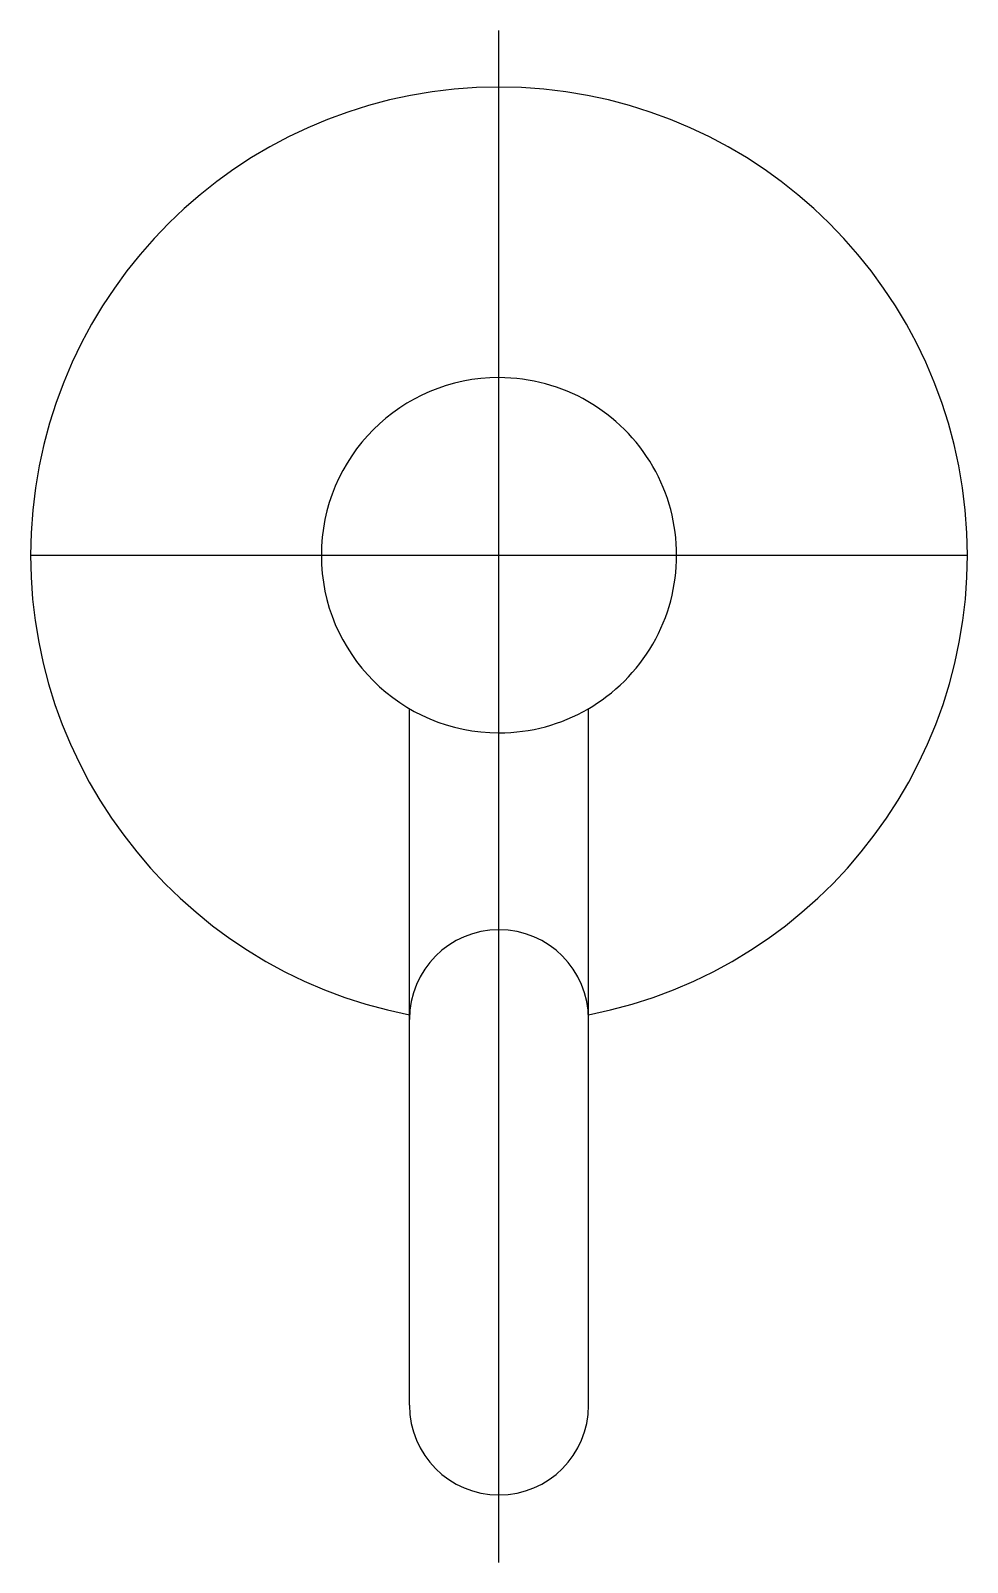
# Model space of a CAD drawing. Extents: x -335.7188 to -335.6608, y 0.2535 to 0.3484.
import ezdxf

# ---------------------------------------------------------------- set-up
doc = ezdxf.new("R2010")
doc.units = 0
doc.header["$LTSCALE"] = 0.2
doc.header["$MEASUREMENT"] = 0
doc.linetypes.add('AXES', pattern=[0.54, 0.3, -0.08, 0.08, -0.08])
doc.linetypes.add('CONTINU', pattern=[0])
doc.layers.get('0').update_dxf_attribs({"linetype": 'CONTINUOUS'})
doc.layers.add('DECA_EIXOS', color=5, linetype='AXES')

msp = doc.modelspace()

# ---------------------------------------------------------------- linework, layer by layer
at = {"linetype": 'CONTINU'}
for points in [[(-335.684296, 0.287421, 10.367788), (-335.695381, 0.287421)], [(-335.689839, 0.326887, 1), (-335.689839, 0.304887)], [(-335.689839, 0.304887, 1.000002), (-335.689839, 0.326887)], [(-335.684289, 0.287137, 1), (-335.695389, 0.287137)], [(-335.695389, 0.263237, 0.999992), (-335.684289, 0.263237)]]:
    msp.add_lwpolyline(points, format="xyb", dxfattribs=at)
for points in [[(-335.695389, 0.263237), (-335.695389, 0.306389)], [(-335.684289, 0.263237), (-335.684289, 0.306389)]]:
    msp.add_lwpolyline(points, dxfattribs=at)
at = {"layer": 'DECA_EIXOS'}
for points in [[(-335.689839, 0.253508), (-335.689839, 0.348378)], [(-335.718839, 0.315887), (-335.660839, 0.315887)]]:
    msp.add_lwpolyline(points, dxfattribs=at)

doc.saveas('drawing.dxf')
